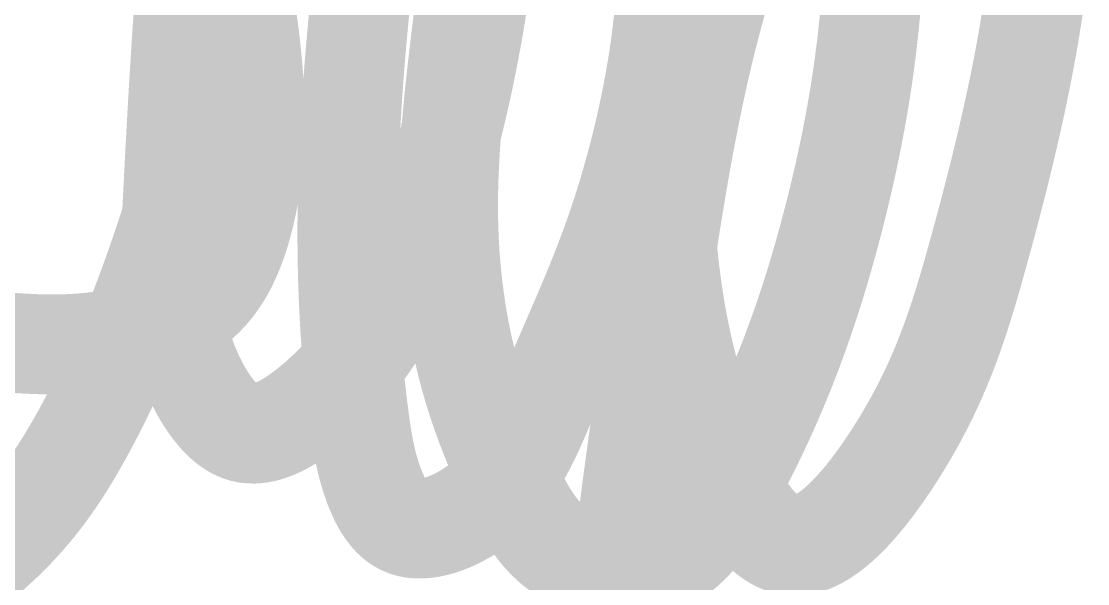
# Model space of a CAD drawing. Header units: millimetres. Extents: x -178395 to 493851, y -561170 to -280028.
# Drawn here: x 269690.2 to 269903.8, y -463194.3 to -463081.7 of the extents above; entities that cross this region are included whole.
import ezdxf
from ezdxf.enums import TextEntityAlignment as Align

# ---------------------------------------------------------------- set-up
doc = ezdxf.new("R2010")
doc.units = ezdxf.units.MM
doc.header["$MEASUREMENT"] = 0
for name, color, linetype, lineweight in [('ISO', 153, 'Continuous', 13), ('LC ISO', 153, 'Continuous', 13), ('LC Net thay', 63, 'Continuous', 25), ('LC Text1', 3, 'Continuous', 20)]:
    doc.layers.add(name, color=color, linetype=linetype, lineweight=lineweight)
doc.styles.add('Khungten', font='VHAVAN.TTF', dxfattribs={"width": 0.9, "height": 5000})
doc.styles.add('LC 1', font='VHAVANB.TTF')
doc.styles.add('Title', font='VHBLACK.TTF', dxfattribs={"width": 0.8})

# ---------------------------------------------------------------- blocks, each defined once
blk = doc.blocks.new('Mr. Giang')
at = {"layer": 'LC ISO', "const_width": 50}
for points in [[(3023.9, 185.84), (3025.71, 185.63), (3027.53, 185.43), (3029.35, 185.24), (3031.17, 185.06), (3032.99, 184.88), (3034.81, 184.7), (3036.63, 184.54), (3038.45, 184.38), (3040.27, 184.23), (3042.09, 184.08), (3044.59, 183.9), (3045.73, 183.82), (3047.55, 183.69), (3049.38, 183.58), (3051.2, 183.48), (3053.02, 183.38), (3054.85, 183.3), (3056.67, 183.22), (3058.5, 183.16), (3060.32, 183.11), (3062.15, 183.08), (3063.97, 183.05), (3065.8, 183.05), (3067.63, 183.06), (3069.46, 183.08), (3071.29, 183.12), (3073.12, 183.18), (3074.95, 183.26), (3076.78, 183.35), (3078.61, 183.47), (3080.45, 183.6), (3082.28, 183.76), (3084.12, 183.93), (3085.95, 184.13), (3087.79, 184.36), (3089.63, 184.6), (3091.47, 184.87), (3093.31, 185.17), (3095.16, 185.49), (3097.03, 185.84), (3098.85, 186.21), (3100.69, 186.62), (3102.53, 187.05), (3104.37, 187.51), (3106.21, 187.99), (3108.04, 188.51), (3109.85, 189.06), (3111.66, 189.64), (3113.46, 190.25), (3115.24, 190.89), (3117.01, 191.56), (3118.76, 192.27), (3120.49, 193.01), (3122.2, 193.78), (3123.89, 194.59), (3125.56, 195.43), (3127.2, 196.31), (3128.82, 197.22), (3130.41, 198.17), (3131.96, 199.15), (3133.49, 200.17), (3134.98, 201.23), (3136.43, 202.33), (3137.85, 203.47), (3139.24, 204.64), (3140.58, 205.86), (3141.88, 207.12), (3143.63, 208.95), (3144.35, 209.75), (3145.51, 211.13), (3146.63, 212.54), (3147.71, 213.99), (3148.75, 215.48), (3149.75, 217), (3150.71, 218.56), (3151.63, 220.14), (3152.51, 221.75), (3153.35, 223.39), (3154.16, 225.05), (3154.94, 226.73), (3155.68, 228.44), (3156.39, 230.16), (3157.07, 231.91), (3157.72, 233.67), (3158.34, 235.44), (3158.93, 237.23), (3159.5, 239.02), (3160.03, 240.83), (3160.55, 242.64), (3161.04, 244.46), (3161.71, 247.07), (3161.96, 248.1), (3162.38, 249.93), (3162.79, 251.76), (3163.17, 253.58), (3163.54, 255.41), (3163.88, 257.24), (3164.21, 259.07), (3164.52, 260.9), (3164.81, 262.74), (3165.08, 264.57), (3165.33, 266.4), (3165.56, 268.24), (3165.78, 270.07), (3165.98, 271.91), (3166.16, 273.75), (3166.32, 275.58), (3166.47, 277.42), (3166.61, 279.26), (3166.72, 281.1), (3166.83, 282.94), (3166.91, 284.78), (3166.99, 286.62), (3167.04, 288.46), (3167.09, 290.3), (3167.11, 292.14), (3167.13, 293.98), (3167.13, 295.82), (3167.12, 297.66), (3167.1, 299.49), (3167.06, 301.33), (3167.01, 303.17), (3166.95, 305.01), (3166.88, 306.85), (3166.8, 308.69), (3166.7, 310.53), (3166.6, 312.36), (3166.48, 314.2), (3166.36, 316.04), (3166.22, 317.87), (3166.08, 319.71), (3165.92, 321.54), (3165.76, 323.37), (3165.59, 325.21), (3165.41, 327.04), (3165.22, 328.87), (3165.03, 330.7), (3164.82, 332.52), (3164.61, 334.35), (3164.4, 336.18), (3164.17, 338), (3163.95, 339.83), (3163.71, 341.65), (3163.47, 343.47), (3163.22, 345.29), (3162.97, 347.11), (3162.72, 348.92), (3162.46, 350.74), (3162.19, 352.55), (3162.02, 353.72), (3161.65, 356.17), (3161.38, 357.98), (3161.1, 359.79), (3160.81, 361.59), (3160.52, 363.39), (3160.23, 365.2), (3159.93, 367), (3159.63, 368.8), (3159.32, 370.59)], [(3024.55, 70.82), (3026.19, 71.99), (3027.84, 73.25), (3029.49, 74.56), (3031.13, 75.91), (3032.76, 77.3), (3033.86, 78.26), (3035.92, 80.08), (3037.46, 81.48), (3038.96, 82.87), (3040.43, 84.25), (3041.88, 85.64), (3043.29, 87.03), (3044.68, 88.42), (3046.04, 89.81), (3047.38, 91.2), (3048.68, 92.58), (3049.97, 93.98), (3051.23, 95.37), (3052.46, 96.76), (3053.68, 98.16), (3054.87, 99.55), (3056.03, 100.95), (3057.18, 102.36), (3058.31, 103.76), (3059.42, 105.17), (3060.51, 106.58), (3061.58, 108), (3062.64, 109.42), (3063.68, 110.85), (3064.7, 112.28), (3065.71, 113.71), (3066.71, 115.15), (3067.69, 116.6), (3068.66, 118.05), (3069.61, 119.51), (3070.56, 120.98), (3071.49, 122.45), (3072.42, 123.93), (3073.33, 125.41), (3074.24, 126.91), (3075.14, 128.41), (3076.03, 129.92), (3076.92, 131.44), (3077.57, 132.56), (3078.68, 134.5), (3079.55, 136.04), (3080.42, 137.6), (3081.28, 139.16), (3082.13, 140.73), (3082.99, 142.31), (3083.83, 143.89), (3084.67, 145.49), (3085.51, 147.09), (3086.34, 148.7), (3087.17, 150.32), (3087.99, 151.94), (3088.81, 153.57), (3089.62, 155.21), (3090.43, 156.85), (3091.23, 158.51), (3092.03, 160.16), (3092.83, 161.83), (3093.62, 163.5), (3094.4, 165.18), (3095.18, 166.86), (3095.95, 168.55), (3096.72, 170.24), (3097.49, 171.94), (3098.25, 173.64), (3099.01, 175.35), (3099.76, 177.07), (3100.5, 178.79), (3101.24, 180.51), (3101.98, 182.24), (3102.71, 183.97), (3103.44, 185.71), (3104.16, 187.45), (3104.88, 189.19), (3105.6, 190.94), (3106.31, 192.69), (3107.01, 194.45), (3107.71, 196.21), (3108.41, 197.97), (3109.1, 199.74), (3109.78, 201.5), (3110.46, 203.27), (3111.14, 205.05), (3111.81, 206.82), (3112.48, 208.6), (3113.14, 210.38), (3113.8, 212.16), (3114.46, 213.94), (3115.11, 215.72), (3115.75, 217.51), (3116.39, 219.3), (3117.03, 221.08), (3117.66, 222.87), (3118.29, 224.66), (3118.91, 226.45), (3119.53, 228.24), (3120.15, 230.04), (3120.76, 231.83), (3121.36, 233.62), (3121.96, 235.41), (3122.56, 237.2), (3123.15, 238.99), (3123.74, 240.78), (3124.32, 242.57), (3124.9, 244.36), (3125.47, 246.15), (3126.04, 247.93), (3126.61, 249.72), (3127.17, 251.5), (3127.73, 253.28), (3128.28, 255.06), (3128.83, 256.84), (3129.38, 258.61), (3129.92, 260.39), (3130.45, 262.16), (3130.98, 263.93), (3131.51, 265.69), (3132.03, 267.45), (3132.55, 269.21), (3133.07, 270.97), (3133.58, 272.72), (3134.08, 274.47), (3134.58, 276.22), (3135.08, 277.96), (3135.58, 279.7), (3136.06, 281.43), (3136.55, 283.16), (3137.03, 284.89), (3137.51, 286.61), (3137.98, 288.32), (3138.45, 290.03), (3138.91, 291.74), (3139.37, 293.44), (3139.83, 295.14), (3140.28, 296.83), (3140.73, 298.51), (3141.17, 300.19), (3141.61, 301.86), (3142.05, 303.53), (3142.48, 305.19), (3142.91, 306.84), (3143.33, 308.49), (3143.75, 310.13), (3144.17, 311.76), (3144.56, 313.3), (3144.99, 315.01), (3145.39, 316.62), (3145.79, 318.22), (3146.19, 319.82), (3146.58, 321.42), (3146.97, 323), (3147.35, 324.58), (3147.73, 326.16), (3148.11, 327.73), (3148.48, 329.3), (3148.85, 330.86), (3149.22, 332.41), (3149.58, 333.97), (3149.94, 335.52), (3150.3, 337.06), (3150.65, 338.6), (3151, 340.14), (3151.35, 341.68), (3151.69, 343.21), (3152.03, 344.74), (3152.37, 346.27), (3152.7, 347.8), (3153.03, 349.33), (3153.36, 350.85), (3153.69, 352.37), (3154.01, 353.9), (3154.33, 355.42), (3154.64, 356.94), (3154.96, 358.46), (3155.27, 359.98), (3155.58, 361.51), (3155.88, 363.03), (3156.18, 364.55), (3156.48, 366.08), (3156.78, 367.61), (3157.08, 369.14), (3157.37, 370.67)], [(3133.09, 371.55), (3132.95, 369.68), (3132.81, 367.81), (3132.67, 365.94), (3132.53, 364.07), (3132.39, 362.19), (3132.25, 360.32), (3132.12, 358.44), (3131.98, 356.56), (3131.85, 354.68), (3131.72, 352.8), (3131.58, 350.92), (3131.45, 349.04), (3131.32, 347.16), (3131.2, 345.27), (3131.07, 343.39), (3130.94, 341.5), (3130.82, 339.62), (3130.69, 337.73), (3130.57, 335.84), (3130.44, 333.95), (3130.32, 332.06), (3130.2, 330.18), (3130.08, 328.29), (3129.96, 326.4), (3129.84, 324.51), (3129.73, 322.62), (3129.61, 320.73), (3129.49, 318.84), (3129.38, 316.95), (3129.26, 315.06), (3129.15, 313.17), (3129.04, 311.28), (3128.93, 309.39), (3128.82, 307.5), (3128.71, 305.61), (3128.6, 303.72), (3128.49, 301.83), (3128.38, 299.94), (3128.27, 298.06), (3128.17, 296.17), (3128.06, 294.28), (3127.96, 292.4), (3127.85, 290.51), (3127.75, 288.63), (3127.65, 286.75), (3127.55, 284.87), (3127.44, 282.98), (3127.34, 281.1), (3127.24, 279.23), (3127.14, 277.35), (3127.05, 275.47), (3126.95, 273.6), (3126.85, 271.72), (3126.75, 269.85), (3126.66, 267.98), (3126.56, 266.11), (3126.47, 264.24), (3126.37, 262.37), (3126.28, 260.51), (3126.18, 258.64), (3126.09, 256.78), (3126, 254.92), (3125.92, 253.35), (3125.81, 251.21), (3125.72, 249.35), (3125.64, 247.5), (3125.55, 245.65), (3125.47, 243.8), (3125.39, 241.96), (3125.32, 240.11), (3125.26, 238.27), (3125.2, 236.43), (3125.15, 234.59), (3125.11, 232.75), (3125.08, 230.91), (3125.06, 229.08), (3125.05, 227.25), (3125.05, 225.42), (3125.06, 223.59), (3125.09, 221.76), (3125.13, 219.94), (3125.19, 218.11), (3125.26, 216.29), (3125.35, 214.47), (3125.46, 212.65), (3125.58, 210.83), (3125.73, 209.02), (3125.89, 207.21), (3126.07, 205.39), (3126.28, 203.58), (3126.51, 201.77), (3126.76, 199.97), (3127.03, 198.16), (3127.33, 196.36), (3127.66, 194.55), (3128.01, 192.75), (3128.39, 190.95), (3128.79, 189.16), (3129.23, 187.36), (3129.69, 185.56), (3130.19, 183.77), (3130.71, 181.98), (3131.27, 180.19), (3131.86, 178.4), (3132.49, 176.61), (3133.14, 174.82), (3133.84, 173.04), (3134.56, 171.25), (3135.33, 169.47), (3136.13, 167.69), (3136.97, 165.91), (3137.85, 164.13), (3138.62, 162.65), (3139.73, 160.58), (3140.73, 158.82), (3141.77, 157.08), (3142.85, 155.36), (3143.97, 153.68), (3145.12, 152.05), (3146.31, 150.47), (3147.54, 148.95), (3148.8, 147.5), (3150.1, 146.12), (3151.43, 144.83), (3152.8, 143.64), (3154.2, 142.55), (3155.63, 141.57), (3157.09, 140.71), (3158.59, 139.98), (3160.12, 139.38), (3160.98, 139.11), (3163.26, 138.62), (3164.87, 138.46), (3166.51, 138.42), (3168.17, 138.52), (3169.84, 138.74), (3171.54, 139.07), (3173.24, 139.52), (3174.96, 140.07), (3176.68, 140.71), (3178.41, 141.45), (3180.15, 142.28), (3181.88, 143.18), (3183.61, 144.16), (3185.34, 145.2), (3187.05, 146.31), (3188.76, 147.48), (3190.46, 148.69), (3192.14, 149.94), (3193.8, 151.24), (3195.44, 152.56), (3197.06, 153.92), (3198.66, 155.29), (3199.8, 156.3), (3201.76, 158.06), (3203.26, 159.47), (3204.74, 160.88), (3206.18, 162.3), (3207.6, 163.73), (3208.99, 165.16), (3210.36, 166.61), (3211.69, 168.06), (3213, 169.52), (3214.29, 170.99), (3215.54, 172.47), (3216.78, 173.95), (3217.98, 175.44), (3219.17, 176.94), (3220.33, 178.45), (3221.46, 179.97), (3222.58, 181.49), (3223.67, 183.01), (3224.73, 184.55), (3225.78, 186.09), (3226.8, 187.64), (3227.81, 189.2), (3228.79, 190.76), (3229.75, 192.33), (3230.7, 193.9), (3231.62, 195.48), (3232.53, 197.07), (3233.42, 198.66), (3234.29, 200.26), (3235.14, 201.86), (3235.98, 203.47), (3236.79, 205.08), (3237.6, 206.7), (3238.39, 208.33), (3239.16, 209.96), (3239.92, 211.59), (3240.66, 213.23), (3241.39, 214.88), (3242.1, 216.52), (3242.81, 218.18), (3243.5, 219.84), (3244.18, 221.5), (3244.84, 223.16), (3245.5, 224.83), (3246.14, 226.51), (3246.78, 228.18), (3247.4, 229.87), (3248.02, 231.55), (3248.63, 233.24), (3249.22, 234.93), (3249.81, 236.63), (3250.39, 238.32), (3250.97, 240.02), (3251.54, 241.73), (3252.1, 243.43), (3252.65, 245.14), (3253.2, 246.85), (3253.75, 248.57), (3254.29, 250.28), (3254.66, 251.47), (3255.36, 253.72), (3255.89, 255.45), (3256.41, 257.17), (3256.93, 258.9), (3257.45, 260.63), (3257.96, 262.36), (3258.47, 264.09), (3258.98, 265.83), (3259.48, 267.56), (3259.98, 269.3), (3260.47, 271.05), (3260.96, 272.79), (3261.44, 274.54), (3261.92, 276.29), (3262.4, 278.04), (3262.87, 279.79), (3263.34, 281.55), (3263.81, 283.3), (3264.27, 285.07), (3264.72, 286.83), (3265.17, 288.59), (3265.62, 290.36), (3266.06, 292.13), (3266.5, 293.9), (3266.94, 295.68), (3267.37, 297.46), (3267.8, 299.24), (3268.22, 301.02), (3268.63, 302.81), (3269.05, 304.59), (3269.46, 306.39), (3269.86, 308.18), (3270.26, 309.97), (3270.66, 311.77), (3271.05, 313.57), (3271.43, 315.38), (3271.82, 317.18), (3272.19, 318.99), (3272.57, 320.8), (3272.94, 322.62), (3273.3, 324.44), (3273.66, 326.26), (3274.02, 328.08), (3274.37, 329.9), (3274.71, 331.73), (3275.05, 333.56), (3275.39, 335.4), (3275.72, 337.24), (3276.05, 339.08), (3276.37, 340.92), (3276.69, 342.76), (3277, 344.61), (3277.4, 347.01), (3277.62, 348.32), (3277.91, 350.18), (3278.21, 352.04), (3278.5, 353.9), (3278.78, 355.76), (3279.06, 357.63), (3279.34, 359.5), (3279.61, 361.37), (3279.88, 363.25), (3280.14, 365.12), (3280.39, 367), (3280.65, 368.88), (3280.89, 370.75)], [(3221.63, 371.19), (3221.43, 369.3), (3221.22, 367.41), (3221.02, 365.52), (3220.82, 363.62), (3220.66, 362.1), (3220.42, 359.84), (3220.23, 357.95), (3220.04, 356.06), (3219.85, 354.18), (3219.66, 352.29), (3219.47, 350.4), (3219.29, 348.52), (3219.11, 346.63), (3218.93, 344.75), (3218.75, 342.87), (3218.58, 340.99), (3218.41, 339.11), (3218.24, 337.23), (3218.07, 335.35), (3217.91, 333.47), (3217.74, 331.59), (3217.58, 329.71), (3217.43, 327.84), (3217.27, 325.96), (3217.12, 324.09), (3216.97, 322.22), (3216.83, 320.34), (3216.68, 318.47), (3216.54, 316.6), (3216.4, 314.73), (3216.27, 312.87), (3216.13, 311), (3216.01, 309.13), (3215.88, 307.27), (3215.75, 305.4), (3215.63, 303.54), (3215.51, 301.67), (3215.4, 299.81), (3215.29, 297.95), (3215.18, 296.09), (3215.07, 294.23), (3214.97, 292.37), (3214.87, 290.52), (3214.77, 288.66), (3214.68, 286.81), (3214.59, 284.95), (3214.5, 283.1), (3214.41, 281.25), (3214.33, 279.4), (3214.26, 277.55), (3214.18, 275.7), (3214.11, 273.85), (3214.04, 272), (3213.98, 270.16), (3213.92, 268.31), (3213.86, 266.47), (3213.81, 264.62), (3213.76, 262.78), (3213.71, 260.94), (3213.67, 259.1), (3213.63, 257.26), (3213.59, 255.43), (3213.56, 253.59), (3213.53, 251.75), (3213.51, 249.92), (3213.49, 248.08), (3213.47, 246.25), (3213.45, 244.42), (3213.44, 242.59), (3213.44, 240.76), (3213.44, 238.93), (3213.44, 237.11), (3213.44, 235.28), (3213.45, 233.46), (3213.47, 231.63), (3213.49, 229.81), (3213.51, 227.99), (3213.53, 226.17), (3213.56, 224.35), (3213.6, 222.53), (3213.63, 220.71), (3213.68, 218.9), (3213.72, 217.08), (3213.77, 215.27), (3213.83, 213.46), (3213.89, 211.65), (3213.95, 209.84), (3214.02, 208.03), (3214.09, 206.22), (3214.17, 204.41), (3214.25, 202.61), (3214.34, 200.8), (3214.43, 199), (3214.52, 197.2), (3214.62, 195.4), (3214.72, 193.6), (3214.83, 191.8), (3214.94, 190), (3215.06, 188.21), (3215.18, 186.41), (3215.31, 184.62), (3215.44, 182.82), (3215.58, 181.03), (3215.72, 179.24), (3215.87, 177.45), (3216.02, 175.67), (3216.17, 173.88), (3216.33, 172.1), (3216.5, 170.31), (3216.67, 168.53), (3216.84, 166.75), (3217.02, 164.97), (3217.21, 163.19), (3217.4, 161.41), (3217.6, 159.64), (3217.8, 157.86), (3218, 156.09), (3218.21, 154.32), (3218.43, 152.54), (3218.65, 150.77), (3218.88, 149.01), (3219.11, 147.24), (3219.35, 145.47), (3219.65, 143.24), (3219.84, 141.95), (3220.09, 140.18), (3220.36, 138.42), (3220.63, 136.66), (3220.92, 134.89), (3221.23, 133.12), (3221.56, 131.35), (3221.91, 129.57), (3222.28, 127.78), (3222.68, 125.99), (3223.11, 124.19), (3223.57, 122.38), (3224.07, 120.57), (3224.6, 118.74), (3225.17, 116.9), (3225.65, 115.42), (3226.43, 113.19), (3227.13, 111.32), (3227.88, 109.48), (3228.68, 107.65), (3229.53, 105.86), (3230.43, 104.12), (3231.39, 102.44), (3232.41, 100.84), (3233.49, 99.31), (3234.64, 97.88), (3235.85, 96.55), (3237.13, 95.35), (3238.47, 94.27), (3239.89, 93.34), (3241, 92.74), (3242.95, 91.94), (3244.59, 91.47), (3246.28, 91.15), (3248.02, 90.97), (3249.81, 90.92), (3251.64, 90.99), (3253.5, 91.18), (3255.38, 91.49), (3257.28, 91.9), (3259.18, 92.4), (3261.09, 93), (3262.99, 93.68), (3264.88, 94.43), (3266.74, 95.25), (3268.58, 96.13), (3270.39, 97.07), (3272.61, 98.33), (3273.86, 99.08), (3275.52, 100.15), (3277.13, 101.25), (3278.7, 102.38), (3280.22, 103.55), (3281.69, 104.76), (3283.12, 105.99), (3284.5, 107.26), (3285.85, 108.56), (3287.15, 109.88), (3288.42, 111.24), (3289.65, 112.62), (3290.84, 114.03), (3292, 115.46), (3293.12, 116.92), (3294.21, 118.4), (3295.28, 119.9), (3296.31, 121.42), (3297.31, 122.97), (3298.29, 124.53), (3299.24, 126.11), (3300.17, 127.7), (3301.07, 129.31), (3301.95, 130.94), (3302.82, 132.58), (3303.66, 134.23), (3304.49, 135.89), (3305.29, 137.57), (3306.09, 139.25), (3306.87, 140.94), (3307.64, 142.64), (3308.4, 144.34), (3309.14, 146.05), (3309.88, 147.77), (3310.62, 149.48), (3311.34, 151.2), (3312.07, 152.92), (3312.78, 154.64), (3313.5, 156.36), (3314.22, 158.08), (3314.82, 159.51), (3315.66, 161.5), (3316.38, 163.2), (3317.1, 164.9), (3317.82, 166.6), (3318.55, 168.29), (3319.28, 169.98), (3320, 171.67), (3320.73, 173.36), (3321.46, 175.04), (3322.19, 176.72), (3322.92, 178.4), (3323.65, 180.08), (3324.38, 181.76), (3325.1, 183.43), (3325.83, 185.11), (3326.56, 186.78), (3327.29, 188.45), (3328.01, 190.12), (3328.73, 191.8), (3329.46, 193.47), (3330.18, 195.14), (3330.9, 196.81), (3331.61, 198.49), (3332.33, 200.16), (3333.04, 201.84), (3333.75, 203.52), (3334.46, 205.19), (3335.16, 206.88), (3335.86, 208.56), (3336.56, 210.24), (3337.25, 211.93), (3337.94, 213.62), (3338.63, 215.31), (3339.31, 217.01), (3339.99, 218.71), (3340.67, 220.41), (3341.33, 222.12), (3342, 223.83), (3342.66, 225.55), (3343.31, 227.27), (3343.96, 228.99), (3344.61, 230.72), (3345.25, 232.46), (3345.88, 234.2), (3346.52, 235.98), (3347.13, 237.69), (3347.74, 239.45), (3348.35, 241.21), (3348.95, 242.98), (3349.55, 244.75), (3350.14, 246.53), (3350.72, 248.31), (3351.3, 250.1), (3351.87, 251.89), (3352.43, 253.68), (3352.99, 255.48), (3353.54, 257.28), (3354.09, 259.08), (3354.62, 260.88), (3355.15, 262.69), (3355.68, 264.5), (3356.2, 266.31), (3356.71, 268.12), (3357.21, 269.94), (3357.71, 271.75), (3358.2, 273.57), (3358.68, 275.38), (3359.16, 277.2), (3359.63, 279.02), (3360.09, 280.83), (3360.54, 282.65), (3360.99, 284.47), (3361.43, 286.28), (3361.86, 288.1), (3362.29, 289.91), (3362.71, 291.72), (3363.12, 293.53), (3363.52, 295.34), (3363.92, 297.14), (3364.31, 298.94), (3364.69, 300.74), (3365.06, 302.54), (3365.43, 304.33), (3365.79, 306.12), (3366.14, 307.9), (3366.48, 309.68), (3366.82, 311.46), (3367.15, 313.23), (3367.47, 315), (3367.78, 316.76), (3368.08, 318.52), (3368.38, 320.27), (3368.67, 322.01), (3368.95, 323.75), (3369.22, 325.48), (3369.48, 327.21), (3369.74, 328.93), (3369.99, 330.64), (3370.23, 332.35), (3370.46, 334.04), (3370.68, 335.73), (3370.8, 336.65), (3371.11, 339.09), (3371.3, 340.75), (3371.49, 342.41), (3371.68, 344.06), (3371.85, 345.71), (3372.02, 347.35), (3372.17, 348.99), (3372.32, 350.62), (3372.46, 352.25), (3372.6, 353.88), (3372.72, 355.5), (3372.84, 357.12), (3372.95, 358.74), (3373.05, 360.36), (3373.15, 361.98), (3373.24, 363.6), (3373.32, 365.22), (3373.39, 366.85), (3373.45, 368.47), (3373.51, 370.1)], [(3274.89, 371.19), (3274.63, 369.35), (3274.36, 367.52), (3274.1, 365.68), (3273.85, 363.83), (3273.6, 361.99), (3273.35, 360.14), (3273.1, 358.29), (3272.86, 356.44), (3272.62, 354.59), (3272.38, 352.74), (3272.15, 350.89), (3271.92, 349.03), (3271.69, 347.18), (3271.46, 345.33), (3271.23, 343.48), (3271, 341.63), (3270.78, 339.78), (3270.53, 337.74), (3270.33, 336.08), (3270.11, 334.23), (3269.89, 332.39), (3269.67, 330.55), (3269.45, 328.71), (3269.23, 326.87), (3269.02, 325.03), (3268.8, 323.19), (3268.59, 321.36), (3268.38, 319.52), (3268.18, 317.69), (3267.97, 315.86), (3267.77, 314.03), (3267.57, 312.2), (3267.38, 310.37), (3267.19, 308.54), (3267, 306.71), (3266.82, 304.89), (3266.64, 303.06), (3266.46, 301.23), (3266.29, 299.41), (3266.12, 297.59), (3265.96, 295.76), (3265.8, 293.94), (3265.64, 292.12), (3265.5, 290.3), (3265.35, 288.48), (3265.21, 286.65), (3265.08, 284.83), (3264.95, 283.01), (3264.83, 281.19), (3264.72, 279.37), (3264.61, 277.55), (3264.51, 275.73), (3264.41, 273.91), (3264.32, 272.09), (3264.24, 270.27), (3264.17, 268.45), (3264.1, 266.62), (3264.04, 264.8), (3263.99, 262.98), (3263.94, 261.16), (3263.91, 259.33), (3263.88, 257.51), (3263.86, 255.69), (3263.85, 253.86), (3263.84, 252.03), (3263.85, 250.21), (3263.86, 248.38), (3263.89, 246.55), (3263.93, 244.55), (3263.97, 242.89), (3264.02, 241.06), (3264.08, 239.23), (3264.15, 237.39), (3264.23, 235.56), (3264.33, 233.73), (3264.43, 231.89), (3264.54, 230.06), (3264.66, 228.22), (3264.79, 226.39), (3264.93, 224.56), (3265.08, 222.72), (3265.24, 220.89), (3265.41, 219.06), (3265.59, 217.22), (3265.79, 215.39), (3265.99, 213.56), (3266.2, 211.73), (3266.42, 209.9), (3266.65, 208.08), (3266.9, 206.25), (3267.15, 204.43), (3267.42, 202.61), (3267.69, 200.79), (3267.98, 198.97), (3268.27, 197.15), (3268.58, 195.34), (3268.9, 193.52), (3269.22, 191.71), (3269.56, 189.91), (3269.91, 188.1), (3270.27, 186.3), (3270.64, 184.5), (3271.03, 182.7), (3271.42, 180.91), (3271.82, 179.12), (3272.24, 177.33), (3272.67, 175.55), (3273.11, 173.77), (3273.55, 172), (3274.02, 170.22), (3274.49, 168.46), (3274.97, 166.69), (3275.67, 164.22), (3275.97, 163.18), (3276.49, 161.43), (3277.02, 159.68), (3277.56, 157.94), (3278.11, 156.2), (3278.67, 154.46), (3279.25, 152.73), (3279.83, 151), (3280.43, 149.28), (3281.03, 147.56), (3281.65, 145.84), (3282.28, 144.13), (3282.91, 142.41), (3283.56, 140.71), (3284.22, 139), (3284.89, 137.3), (3285.57, 135.6), (3286.25, 133.9), (3286.95, 132.21), (3287.66, 130.51), (3288.38, 128.82), (3289.11, 127.13), (3289.84, 125.45), (3290.59, 123.76), (3291.34, 122.08), (3292.11, 120.4), (3292.88, 118.72), (3293.67, 117.04), (3294.46, 115.36), (3295.26, 113.69), (3296.06, 112.03), (3296.89, 110.34), (3297.72, 108.67), (3298.56, 107), (3299.42, 105.35), (3300.3, 103.7), (3301.19, 102.07), (3302.11, 100.45), (3303.05, 98.85), (3304.02, 97.28), (3305.02, 95.72), (3306.05, 94.19), (3307.11, 92.68), (3308.21, 91.21), (3309.34, 89.77), (3310.52, 88.36), (3311.74, 86.99), (3313, 85.66), (3314.31, 84.38), (3315.66, 83.13), (3317.07, 81.93), (3318.29, 80.97), (3320.05, 79.69), (3321.62, 78.65), (3323.23, 77.65), (3324.89, 76.72), (3326.59, 75.83), (3328.33, 75.01), (3330.1, 74.24), (3331.9, 73.52), (3333.72, 72.87), (3335.58, 72.27), (3337.45, 71.73), (3339.33, 71.26), (3341.24, 70.84), (3343.15, 70.49), (3345.06, 70.2), (3346.98, 69.98), (3348.9, 69.82), (3350.81, 69.72), (3352.72, 69.7), (3354.62, 69.74), (3356.5, 69.84), (3358.36, 70.02), (3360.2, 70.27), (3362.02, 70.59), (3363.8, 70.98), (3365.56, 71.44), (3367.55, 72.07), (3368.96, 72.59), (3370.6, 73.27), (3372.21, 74.02), (3373.78, 74.84), (3375.31, 75.72), (3376.81, 76.67), (3378.28, 77.68), (3379.71, 78.74), (3381.11, 79.86), (3382.48, 81.04), (3383.82, 82.26), (3385.13, 83.53), (3386.41, 84.85), (3387.67, 86.21), (3388.89, 87.61), (3390.1, 89.05), (3391.28, 90.53), (3392.44, 92.04), (3393.57, 93.58), (3394.69, 95.15), (3395.78, 96.74), (3396.86, 98.36), (3397.91, 100), (3398.95, 101.66), (3399.98, 103.33), (3400.98, 105.02), (3401.98, 106.72), (3402.96, 108.43), (3403.93, 110.15), (3404.88, 111.87), (3406.2, 114.26), (3406.76, 115.31), (3407.69, 117.03), (3408.61, 118.75), (3409.52, 120.47), (3410.42, 122.19), (3411.31, 123.9), (3412.2, 125.62), (3413.07, 127.33), (3413.94, 129.04), (3414.79, 130.75), (3415.64, 132.46), (3416.48, 134.17), (3417.32, 135.88), (3418.14, 137.58), (3418.96, 139.29), (3419.77, 140.99), (3420.57, 142.7), (3421.36, 144.4), (3422.14, 146.1), (3422.92, 147.8), (3423.69, 149.5), (3424.45, 151.2), (3425.2, 152.9), (3425.95, 154.6), (3426.69, 156.3), (3427.42, 158), (3428.14, 159.7), (3428.86, 161.4), (3429.57, 163.1), (3430.27, 164.79), (3430.97, 166.49), (3431.66, 168.19), (3432.34, 169.89), (3433.02, 171.58), (3433.69, 173.28), (3434.35, 174.98), (3435, 176.67), (3435.65, 178.37), (3436.3, 180.07), (3436.93, 181.77), (3437.56, 183.47), (3438.19, 185.17), (3438.81, 186.87), (3439.42, 188.57), (3440.02, 190.27), (3440.62, 191.97), (3441.22, 193.67), (3441.81, 195.37), (3442.39, 197.07), (3442.97, 198.78), (3443.54, 200.48), (3444.1, 202.19), (3444.66, 203.89), (3445.22, 205.6), (3445.77, 207.31), (3446.32, 209.02), (3446.85, 210.73), (3447.39, 212.44), (3447.92, 214.15), (3448.44, 215.86), (3448.96, 217.58), (3449.48, 219.29), (3449.99, 221.01), (3450.5, 222.73), (3451, 224.45), (3451.5, 226.17), (3451.99, 227.9), (3452.48, 229.62), (3452.96, 231.35), (3453.44, 233.08), (3453.92, 234.81), (3454.39, 236.54), (3454.86, 238.27), (3455.32, 240.01), (3455.78, 241.75), (3456.24, 243.48), (3456.73, 245.36), (3457.14, 246.97), (3457.59, 248.71), (3458.03, 250.46), (3458.47, 252.21), (3458.9, 253.96), (3459.33, 255.72), (3459.76, 257.47), (3460.18, 259.23), (3460.6, 260.99), (3461.01, 262.76), (3461.43, 264.52), (3461.83, 266.29), (3462.23, 268.06), (3462.63, 269.83), (3463.03, 271.6), (3463.42, 273.38), (3463.8, 275.16), (3464.18, 276.94), (3464.56, 278.72), (3464.93, 280.51), (3465.3, 282.3), (3465.66, 284.09), (3466.02, 285.88), (3466.38, 287.68), (3466.72, 289.48), (3467.07, 291.28), (3467.41, 293.08), (3467.74, 294.89), (3468.07, 296.7), (3468.4, 298.51), (3468.72, 300.32), (3469.03, 302.14), (3469.34, 303.96), (3469.65, 305.78), (3469.95, 307.6), (3470.24, 309.43), (3470.53, 311.26), (3470.81, 313.09), (3471.09, 314.93), (3471.37, 316.77), (3471.63, 318.61), (3471.89, 320.45), (3472.15, 322.3), (3472.4, 324.15), (3472.65, 326), (3472.89, 327.85), (3473.12, 329.71), (3473.35, 331.55), (3473.57, 333.44), (3473.79, 335.3), (3474, 337.17), (3474.2, 339.04), (3474.4, 340.92), (3474.6, 342.79), (3474.78, 344.67), (3474.96, 346.55), (3475.14, 348.42), (3475.31, 350.3), (3475.48, 352.18), (3475.64, 354.06), (3475.79, 355.94), (3475.94, 357.83), (3476.08, 359.71), (3476.22, 361.58), (3476.35, 363.46), (3476.48, 365.34), (3476.6, 367.22), (3476.71, 369.09), (3476.82, 370.96)], [(3385.86, 371.26), (3385.43, 369.44), (3385, 367.61), (3384.58, 365.78), (3384.16, 363.94), (3383.75, 362.11), (3383.35, 360.28), (3382.94, 358.45), (3382.55, 356.62), (3382.16, 354.78), (3381.77, 352.95), (3381.4, 351.12), (3381.03, 349.29), (3380.6, 347.18), (3380.3, 345.64), (3379.95, 343.81), (3379.6, 341.98), (3379.26, 340.16), (3378.93, 338.33), (3378.6, 336.51), (3378.28, 334.69), (3377.97, 332.87), (3377.66, 331.05), (3377.37, 329.23), (3377.07, 327.41), (3376.79, 325.59), (3376.51, 323.77), (3376.24, 321.95), (3375.98, 320.14), (3375.73, 318.32), (3375.48, 316.5), (3375.24, 314.68), (3375.01, 312.87), (3374.78, 311.05), (3374.57, 309.23), (3374.36, 307.42), (3374.16, 305.6), (3373.96, 303.78), (3373.78, 301.97), (3373.6, 300.15), (3373.43, 298.33), (3373.27, 296.51), (3373.12, 294.69), (3372.98, 292.87), (3372.85, 291.05), (3372.72, 289.23), (3372.6, 287.41), (3372.5, 285.59), (3372.4, 283.76), (3372.31, 281.94), (3372.22, 280.11), (3372.15, 278.29), (3372.09, 276.46), (3372.04, 274.63), (3371.99, 272.8), (3371.95, 270.97), (3371.93, 269.14), (3371.91, 267.3), (3371.91, 265.47), (3371.91, 263.63), (3371.92, 261.79), (3371.94, 259.95), (3371.98, 258.11), (3372.02, 256.26), (3372.05, 254.9), (3372.13, 252.57), (3372.2, 250.72), (3372.28, 248.87), (3372.38, 247.02), (3372.48, 245.17), (3372.59, 243.32), (3372.71, 241.47), (3372.83, 239.62), (3372.97, 237.77), (3373.12, 235.92), (3373.27, 234.07), (3373.44, 232.23), (3373.61, 230.39), (3373.79, 228.55), (3373.97, 226.72), (3374.17, 224.89), (3374.37, 223.06), (3374.58, 221.24), (3374.8, 219.42), (3375.03, 217.61), (3375.26, 215.8), (3375.5, 214), (3375.75, 212.21), (3376, 210.42), (3376.26, 208.64), (3376.53, 206.87), (3376.8, 205.1), (3377.19, 202.68), (3377.36, 201.6), (3377.66, 199.85), (3377.95, 198.12), (3378.26, 196.39), (3378.57, 194.67), (3378.9, 192.94), (3379.23, 191.22), (3379.57, 189.5), (3379.92, 187.78), (3380.28, 186.05), (3380.65, 184.32), (3381.04, 182.58), (3381.43, 180.83), (3381.84, 179.08), (3382.26, 177.32), (3382.7, 175.54), (3383.14, 173.76), (3383.61, 171.96), (3384.09, 170.14), (3384.58, 168.31), (3385.09, 166.46), (3385.62, 164.59), (3386.16, 162.7), (3386.72, 160.78), (3387.3, 158.85), (3387.65, 157.71), (3388.52, 154.9), (3389.16, 152.89), (3389.81, 150.86), (3390.49, 148.82), (3391.18, 146.76), (3391.89, 144.69), (3392.62, 142.61), (3393.37, 140.53), (3394.13, 138.44), (3394.91, 136.35), (3395.71, 134.26), (3396.53, 132.18), (3397.36, 130.11), (3398.21, 128.04), (3399.08, 125.99), (3399.96, 123.95), (3400.86, 121.93), (3401.78, 119.93), (3402.71, 117.95), (3403.66, 116), (3404.63, 114.07), (3405.61, 112.18), (3406.61, 110.32), (3407.62, 108.5), (3408.64, 106.71), (3409.69, 104.97), (3410.74, 103.27), (3411.81, 101.61), (3412.9, 100.01), (3414, 98.46), (3415.12, 96.96), (3416.24, 95.52), (3417.39, 94.14), (3418.54, 92.82), (3419.71, 91.57), (3420.9, 90.38), (3422.1, 89.27), (3423.31, 88.23), (3424.53, 87.26), (3425.77, 86.37), (3427.01, 85.56), (3428.28, 84.84), (3429.55, 84.2), (3430.84, 83.65), (3432.13, 83.2), (3433.44, 82.83), (3434.77, 82.57), (3436.1, 82.4), (3437.19, 82.34), (3438.8, 82.37), (3440.17, 82.51), (3441.54, 82.75), (3442.93, 83.08), (3444.32, 83.5), (3445.72, 84.01), (3447.12, 84.61), (3448.53, 85.29), (3449.95, 86.05), (3451.36, 86.89), (3452.78, 87.8), (3454.2, 88.78), (3455.62, 89.84), (3457.04, 90.95), (3458.46, 92.13), (3459.88, 93.37), (3461.29, 94.66), (3462.7, 96.01), (3464.11, 97.41), (3465.51, 98.86), (3466.9, 100.35), (3468.29, 101.88), (3469.66, 103.45), (3471.03, 105.06), (3472.39, 106.7), (3473.73, 108.37), (3475.07, 110.07), (3476.39, 111.79), (3477.7, 113.53), (3478.99, 115.29), (3480.27, 117.07), (3481.53, 118.86), (3482.77, 120.66), (3484, 122.46), (3485.2, 124.27), (3486.39, 126.07), (3487.56, 127.88), (3488.73, 129.73), (3489.82, 131.47), (3490.92, 133.26), (3492, 135.03), (3493.06, 136.8), (3494.09, 138.56), (3495.1, 140.32), (3496.1, 142.07), (3497.07, 143.81), (3498.03, 145.54), (3498.96, 147.27), (3499.88, 148.99), (3500.78, 150.71), (3501.66, 152.42), (3502.52, 154.13), (3503.37, 155.83), (3504.19, 157.52), (3505.01, 159.22), (3505.8, 160.9), (3506.58, 162.59), (3507.35, 164.27), (3508.1, 165.95), (3508.84, 167.62), (3509.56, 169.29), (3510.27, 170.96), (3510.96, 172.63), (3511.65, 174.29), (3512.32, 175.95), (3512.98, 177.61), (3513.62, 179.27), (3514.26, 180.93), (3514.88, 182.59), (3515.5, 184.25), (3516.1, 185.9), (3516.7, 187.56), (3517.28, 189.22), (3517.86, 190.87), (3518.43, 192.53), (3518.99, 194.19), (3519.54, 195.85), (3520.08, 197.51), (3520.62, 199.17), (3521.15, 200.84), (3521.68, 202.5), (3522.2, 204.17), (3522.71, 205.84), (3523.22, 207.52), (3523.73, 209.2), (3524.23, 210.88), (3524.72, 212.56), (3525.22, 214.25), (3525.71, 215.94), (3526.2, 217.64), (3526.68, 219.34), (3527.17, 221.05), (3527.65, 222.76), (3528.13, 224.48), (3528.72, 226.58), (3529.09, 227.93), (3529.57, 229.67), (3530.05, 231.41), (3530.53, 233.15), (3531.01, 234.91), (3531.49, 236.66), (3531.97, 238.42), (3532.45, 240.19), (3532.93, 241.96), (3533.4, 243.74), (3533.88, 245.51), (3534.35, 247.3), (3534.82, 249.08), (3535.29, 250.88), (3535.76, 252.67), (3536.23, 254.47), (3536.7, 256.27), (3537.16, 258.07), (3537.63, 259.88), (3538.09, 261.69), (3538.55, 263.5), (3539.01, 265.31), (3539.46, 267.13), (3539.91, 268.94), (3540.37, 270.76), (3540.81, 272.58), (3541.26, 274.4), (3541.7, 276.22), (3542.14, 278.05), (3542.58, 279.87), (3543.02, 281.7), (3543.45, 283.52), (3543.88, 285.35), (3544.3, 287.17), (3544.73, 289), (3545.15, 290.82), (3545.56, 292.64), (3545.97, 294.47), (3546.38, 296.29), (3546.79, 298.11), (3547.19, 299.93), (3547.59, 301.75), (3547.98, 303.57), (3548.37, 305.38), (3548.75, 307.19), (3549.13, 309), (3549.51, 310.81), (3549.88, 312.62), (3550.25, 314.42), (3550.61, 316.22), (3550.97, 318.02), (3551.32, 319.81), (3551.67, 321.6), (3552.02, 323.38), (3552.36, 325.17), (3552.69, 326.94), (3553.02, 328.72), (3553.34, 330.49), (3553.66, 332.25), (3553.97, 334.01), (3554.27, 335.77), (3554.57, 337.52), (3554.87, 339.26), (3555.16, 341), (3555.44, 342.74), (3555.71, 344.46), (3555.98, 346.18), (3556.25, 347.9), (3556.51, 349.61), (3556.75, 351.25), (3557, 353.01), (3557.24, 354.7), (3557.47, 356.38), (3557.7, 358.06), (3557.92, 359.73), (3558.13, 361.4), (3558.34, 363.07), (3558.54, 364.74), (3558.73, 366.4), (3558.93, 368.07), (3559.11, 369.73)], [(3403, 370.54), (3402.45, 368.77), (3401.91, 366.99), (3401.37, 365.22), (3400.84, 363.44), (3400.32, 361.67), (3399.8, 359.89), (3399.28, 358.11), (3398.78, 356.34), (3398.27, 354.56), (3397.78, 352.78), (3397.29, 351), (3396.8, 349.22), (3396.32, 347.44), (3395.84, 345.66), (3395.37, 343.88), (3394.91, 342.1), (3394.44, 340.31), (3393.99, 338.53), (3393.54, 336.75), (3393.09, 334.96), (3392.65, 333.18), (3392.21, 331.39), (3391.78, 329.61), (3391.35, 327.82), (3390.93, 326.04), (3390.51, 324.25), (3390.1, 322.46), (3389.69, 320.67), (3389.28, 318.89), (3388.88, 317.1), (3388.48, 315.31), (3388.09, 313.52), (3387.7, 311.73), (3387.31, 309.94), (3386.93, 308.15), (3386.55, 306.35), (3386.18, 304.56), (3385.81, 302.77), (3385.44, 300.98), (3385.08, 299.18), (3384.72, 297.39), (3384.36, 295.6), (3384.01, 293.8), (3383.66, 292.01), (3383.31, 290.21), (3382.96, 288.42), (3382.62, 286.62), (3382.28, 284.83), (3381.95, 283.03), (3381.62, 281.23), (3381.29, 279.43), (3380.96, 277.64), (3380.63, 275.84), (3380.31, 274.04), (3379.99, 272.24), (3379.67, 270.44), (3379.36, 268.64), (3379.05, 266.84), (3378.74, 265.04), (3378.43, 263.24), (3378.12, 261.44), (3377.82, 259.64), (3377.52, 257.84), (3377.22, 256.04), (3376.92, 254.24), (3376.62, 252.43), (3376.33, 250.63), (3376.03, 248.83), (3375.74, 247.03), (3375.45, 245.22), (3375.16, 243.42), (3374.87, 241.61), (3374.59, 239.81), (3374.3, 238.01), (3374.02, 236.2), (3373.74, 234.4), (3373.45, 232.59), (3373.17, 230.79), (3372.89, 228.98), (3372.61, 227.17), (3372.34, 225.37), (3372.03, 223.39), (3371.78, 221.76), (3371.51, 219.95), (3371.23, 218.14), (3370.95, 216.33), (3370.68, 214.53), (3370.41, 212.72), (3370.13, 210.91), (3369.86, 209.1), (3369.59, 207.3), (3369.32, 205.49), (3369.05, 203.68), (3368.78, 201.87), (3368.51, 200.06), (3368.24, 198.25), (3367.97, 196.44), (3367.7, 194.63), (3367.44, 192.82), (3367.17, 191.01), (3366.9, 189.2), (3366.64, 187.39), (3366.37, 185.58), (3366.11, 183.77), (3365.84, 181.96), (3365.58, 180.15), (3365.32, 178.34), (3365.06, 176.53), (3364.8, 174.72), (3364.54, 172.9), (3364.27, 171.09), (3364.02, 169.28), (3363.76, 167.47), (3363.5, 165.66), (3363.24, 163.84), (3362.98, 162.03), (3362.73, 160.22), (3362.47, 158.4), (3362.21, 156.59), (3361.96, 154.78), (3361.7, 152.96), (3361.45, 151.15), (3361.2, 149.34), (3360.94, 147.52), (3360.69, 145.71), (3360.44, 143.89), (3360.19, 142.08), (3359.94, 140.26), (3359.69, 138.45), (3359.44, 136.64), (3359.19, 134.82), (3358.94, 133.01), (3358.69, 131.19), (3358.44, 129.37), (3358.19, 127.56), (3357.95, 125.74), (3357.7, 123.93), (3357.46, 122.11), (3357.21, 120.3), (3356.97, 118.48), (3356.72, 116.66), (3356.48, 114.85), (3356.23, 113.03), (3355.99, 111.21), (3355.75, 109.4), (3355.51, 107.58), (3355.27, 105.76), (3355.03, 103.95), (3354.79, 102.13), (3354.55, 100.31), (3354.31, 98.49), (3354.07, 96.68), (3353.83, 94.86), (3353.59, 93.04), (3353.35, 91.22), (3353.12, 89.4), (3352.88, 87.59), (3352.64, 85.77), (3352.41, 83.95), (3352.17, 82.13), (3351.94, 80.31), (3351.71, 78.49), (3351.47, 76.68), (3351.24, 74.86), (3351.01, 73.04), (3350.77, 71.22), (3350.54, 69.4), (3350.31, 67.58), (3350.08, 65.76), (3349.85, 63.94), (3349.62, 62.12), (3349.39, 60.3), (3349.16, 58.48), (3348.93, 56.66), (3348.7, 54.84), (3348.47, 53.03), (3348.25, 51.21), (3348.02, 49.39), (3347.79, 47.57), (3347.57, 45.75), (3347.34, 43.93), (3347.11, 42.11), (3346.89, 40.29), (3346.66, 38.46), (3346.44, 36.64)]]:
    blk.add_lwpolyline(points, dxfattribs=at)
blk = doc.blocks.new('lcdi fix')
at = {"layer": 'ISO', "xscale": 0.5, "yscale": 0.5, "zscale": 0.5}
blk.add_blockref('Mr. Giang', (37323.96, -842.82), dxfattribs=at)
at = {"color": 7, "style": 'Khungten', "width": 0.8}
for tag, p in [('REVISION', (39498.75, -10746.3)), ('NGAYHT', (39546.07, -11609.37))]:
    blk.add_attdef(tag, text='', height=200, dxfattribs=at).set_placement(p, align=Align.CENTER)
at = {"layer": 'LC Text1', "color": 3, "style": 'LC 1', "width": 1.834006}
for tag, p, p2 in [('TENBANVE1', (36912.66, -8885.76), (40339.15, -8885.76)), ('TENBANVE2', (36912.66, -9562.47), (40339.15, -9562.47))]:
    blk.add_attdef(tag, text='', height=250, dxfattribs=at).set_placement(p, p2, align=Align.FIT)
at = {"layer": 'LC Text1', "style": 'Title', "width": 0.7}
blk.add_attdef('SOBANVE', text='', height=250, dxfattribs=at).set_placement((39561.98, -13896.18), align=Align.CENTER)

msp = doc.modelspace()

# ---------------------------------------------------------------- block references
at = {"layer": 'LC Net thay', "xscale": 0.8, "yscale": 0.8, "zscale": 0.8}
msp.add_blockref('lcdi fix', (238610.98, -462545.38), dxfattribs=at)

doc.saveas('drawing.dxf')
